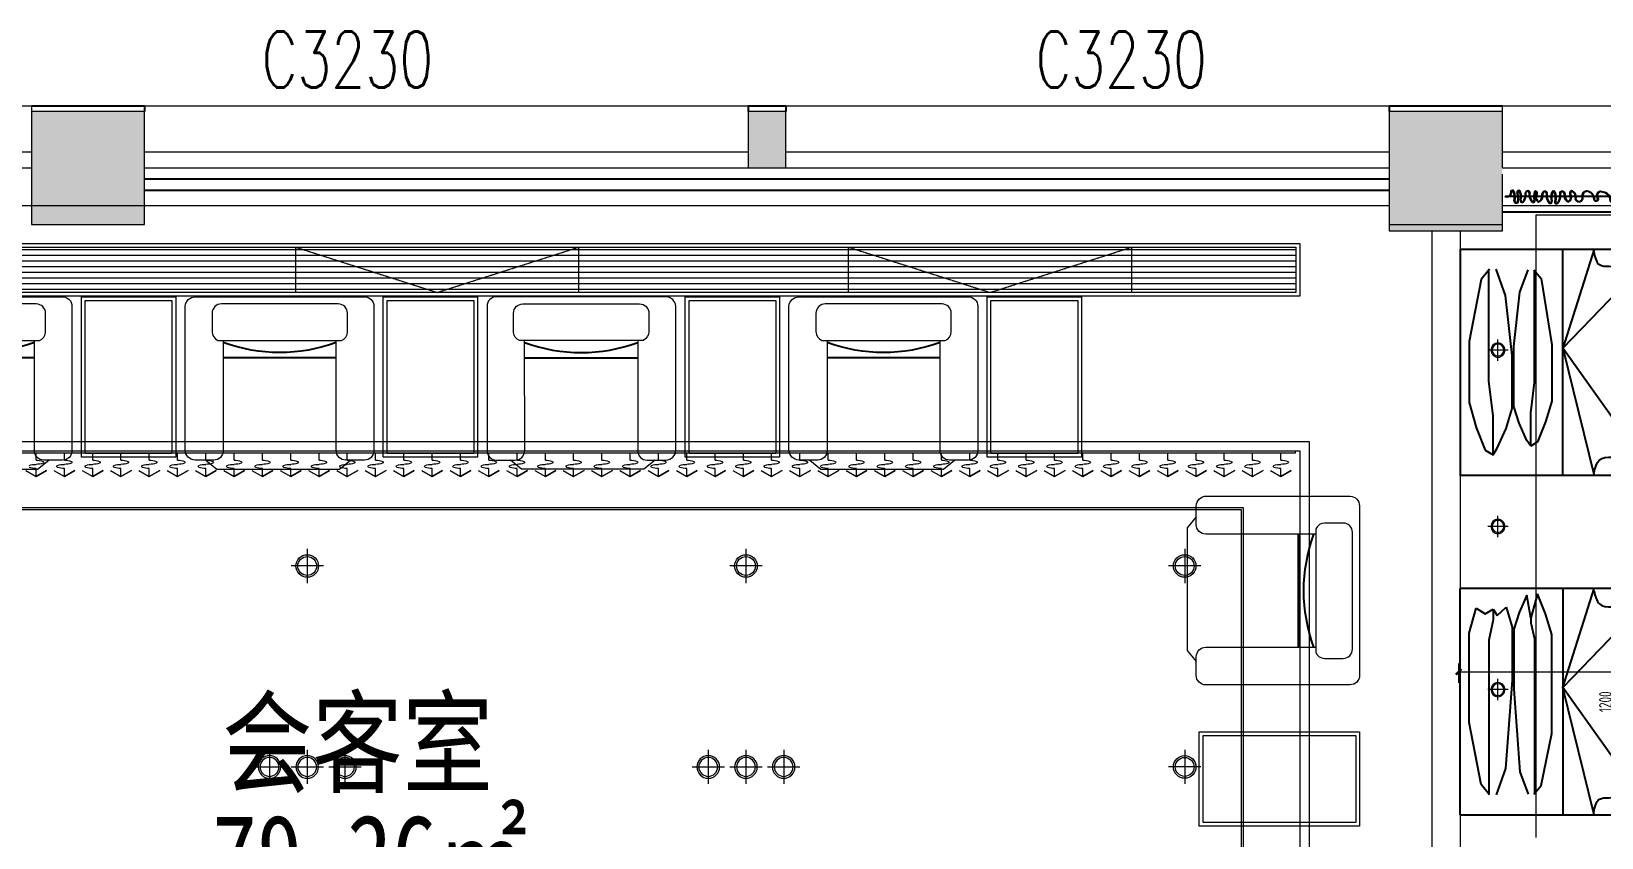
# Model space of a CAD drawing. Header units: millimetres. Extents: x 33621 to 401573, y -91663 to 133135.
# Drawn here: x 95997 to 104322, y -46560 to -42287 of the extents above; entities that cross this region are included whole.
import ezdxf

# ---------------------------------------------------------------- set-up
doc = ezdxf.new("R2010")
doc.units = ezdxf.units.MM
doc.header["$LTSCALE"] = 10
for name, pattern in [('DASH', [0.35, 0.25, -0.1]), ('DASHDOT2', [0.5, 0.25, -0.125, 0, -0.125]), ('DOTE', [2.42, 2, -0.2, 0.02, -0.2])]:
    doc.linetypes.add(name, pattern=pattern)
doc.layers.get('0').update_dxf_attribs({"color": 253})
doc.layers.get('Defpoints').update_dxf_attribs({"color": 250})
for name, color, linetype in [('3', 253, 'Continuous'), ('Dimension', 253, 'Continuous'), ('FC-Text Annotation', 253, 'Continuous'), ('FF-FURN', 253, 'Continuous'), ('P-活动家具', 253, 'Continuous'), ('SURFACE', 253, 'Continuous'), ('TITLE【图框】', 253, 'Continuous'), ('WINDOW_TEXT', 253, 'Continuous'), ('平面家具', 253, 'Continuous')]:
    doc.layers.add(name, color=color, linetype=linetype)
for name, color, linetype, lineweight in [('COLUMN', 253, 'Continuous', 0), ('cr-外框线2', 253, 'Continuous', 13), ('FF-FURN【成品家私】', 253, 'Continuous', 0), ('PUB_HATCH', 253, 'Continuous', 0), ('RC-FCU【空调设备】', 253, 'Continuous', 0), ('RC-FIN【天花轮廓线】', 253, 'Continuous', 0), ('RC-LIGHT【天花灯具】', 253, 'Continuous', 0), ('RC-LIGHT【灯带】', 253, 'DASHDOT2', 0), ('RC-Modelling【天花造型】', 253, 'Continuous', 0), ('RC-STR【天花细线】', 253, 'Continuous', 0), ('WALL', 253, 'Continuous', 0), ('Wall【墙体】', 253, 'Continuous', 0), ('WINDOW', 253, 'Continuous', 0), ('Xline【辅助线】', 253, 'Continuous', 0)]:
    doc.layers.add(name, color=color, linetype=linetype, lineweight=lineweight)
doc.styles.add('_TCH_WINDOW', font='SIMPLEX', dxfattribs={"bigfont": 'GBCBIG'})
doc.styles.add('XZC', font='SIMPLEX.SHX', dxfattribs={"width": 0.7, "bigfont": 'hztxt.shx'})
doc.styles.add('尺寸标注', font='ARCHS.SHX', dxfattribs={"width": 0.75})
doc.styles.add('文字', font='')
doc.styles.get('文字').set_extended_font_data('SimSun')
doc.linetypes.add('LED_LINE', pattern='A,12.7,-5.08,["LED",XZC,S=2.54,R=0,X=-2.54,Y=-1.27],-6.35', length=24.13)
doc.dimstyles.new('海龙_1：30', dxfattribs={"dimscale": 30, "dimtxt": 2.25, "dimasz": 1, "dimexe": 1.5, "dimexo": 1, "dimgap": 0.7, "dimtad": 1, "dimdec": 0, "dimrnd": 5, "dimdsep": 46, "dimtxsty": '尺寸标注', "dimblk": 'ARCHTICK', "dimblk1": 'ARCHTICK', "dimblk2": 'ARCHTICK', "dimcen": 1, "dimclrd": 44, "dimclre": 44, "dimclrt": 2, "dimadec": 0, "dimazin": 0, "dimtfac": 1, "dimtdec": 0, "dimtix": 1, "dimtmove": 2, "dimatfit": 3, "dimldrblk": 'hl_arrow2', "dimfxl": 5, "dimfxlon": 1, "dimarcsym": 0})

# ---------------------------------------------------------------- blocks, each defined once
blk = doc.blocks.new('$WINLIB2D$00000004')
for p, q in [((-0.5, 0.5), (0.5, 0.5)), ((-0.5, 0.5), (-0.5, -0.5)), ((0.5, -0.5), (0.5, 0.5)), ((-0.5, 0.2406), (0.5, 0.2406)), ((-0.5, -0.5), (0.5, -0.5))]:
    blk.add_line(p, q)
blk = doc.blocks.new('*U41')
at = {"color": 251, "linetype": 'DOTE', "ltscale": 0.104867}
blk.add_line((806.1, 0, 0), (0, 0), dxfattribs=at)
at = {"color": 251}
blk.add_circle((812.1, 0, 0), 6, dxfattribs=at)
for centre, radius, start, end in [((10.2, 20.5), 20.9, 240.87205, 0.9421), ((12.6, 20.9), 20.9, 240.84594, 0.91599), ((38.2, 24), 7.86, 17.59916, 204.39425), ((40.7, 24.5), 7.86, 17.57304, 204.36813), ((-22.3, -2.9), 74, 345.168, 23.32316), ((-19.8, -2.4), 74, 345.14188, 23.29705), ((72.5, 24.3), 7.61, 37.46726, 202.70906), ((-56.9, -9.9), 126.2, 352.73857, 14.32411), ((74.9, 24.7), 7.61, 37.44114, 202.68295), ((-54.4, -9.4), 126.2, 352.71245, 14.29799), ((10.5, -0.4), 74, 345.168, 23.32316), ((13, 0), 74, 345.14188, 23.29705), ((53.7, 10.7), 55.4, 314.47941, 10.735), ((56.1, 11.1), 55.4, 314.4533, 10.70888), ((118.5, 19.5), 10.5, 8.09455, 171.69307), ((120.9, 19.9), 10.5, 8.06843, 171.66695), ((183.4, 11.5), 55.4, 170.16469, 226.42028), ((185.9, 11.9), 55.4, 170.13858, 226.39416), ((226.7, 1.1), 74, 157.57653, 195.73169), ((229.2, 1.4), 74, 157.55041, 195.70558), ((157.4, 17.7), 11.7, 333.13645, 85.53128), ((159.9, 18.1), 11.7, 333.11034, 85.50516), ((189.3, -3.5), 26.7, 143.43943, 246.90973), ((191.7, -3.2), 26.7, 143.41332, 246.88362), ((163.3, 2), 33.9, 297.17867, 3.25794), ((165.8, 2.4), 33.9, 297.15256, 3.23183), ((216.1, 9.8), 19.8, 117.68827, 197.19832), ((218.5, 10.1), 19.8, 117.66216, 197.1722), ((211.5, 19.3), 9.3, 334.69802, 119.6198), ((213.9, 19.6), 9.3, 334.6719, 119.59369), ((274.4, 5.8), 55.4, 170.16469, 226.42028), ((276.9, 6.1), 55.4, 170.13858, 226.39416), ((317.7, -4.6), 74, 157.57653, 195.73169), ((320.1, -4.3), 74, 157.55041, 195.70558), ((256, 21.6), 7.06, 13.13047, 163.41495), ((258.5, 21.9), 7.06, 13.10436, 163.38883), ((195, -6.1), 74, 345.168, 23.32316), ((197.4, -5.7), 74, 345.14188, 23.29705), ((238.1, 5), 55.4, 314.47941, 10.735), ((240.5, 5.3), 55.4, 314.4533, 10.70888), ((300.8, 19.4), 9.3, 61.27989, 206.20167), ((303.3, 19.7), 9.3, 61.25377, 206.17556), ((296.4, 9.9), 19.8, 343.70137, 63.21142), ((298.8, 10.2), 19.8, 343.67526, 63.1853), ((349.2, 3), 33.9, 177.64174, 243.72102), ((351.7, 3.2), 33.9, 177.61563, 243.69491), ((323.3, -3), 26.7, 293.98996, 37.46026), ((325.8, -2.7), 26.7, 293.96384, 37.43415), ((354.9, 18.7), 11.7, 95.36841, 207.76324), ((357.4, 19), 11.7, 95.3423, 207.73713), ((336.4, -4.4), 38.9, 345.11811, 63.4135), ((338.9, -4.1), 38.9, 345.09199, 63.38738), ((394.1, -7.1), 19, 201.60684, 22.32513), ((433.7, 3.9), 24.8, 92.95064, 189.29685), ((436.2, 4.1), 24.8, 92.92452, 189.27074), ((428.4, -15.1), 44, 0.1274, 84.69995), ((430.8, -14.9), 44, 0.10129, 84.67383), ((506.9, 6.1), 20.7, 56.13712, 221.03284), ((509.3, 6.3), 20.7, 56.11101, 221.00673), ((514.4, -20.5), 44, 0.1274, 84.69995), ((516.8, -20.2), 44, 0.10129, 84.67383), ((592.9, 0.8), 20.7, 56.13712, 221.03284), ((595.3, 1), 20.7, 56.11101, 221.00673), ((58.9, -23.3), 9.76, 171.34868, 344.82784), ((61.4, -22.9), 9.76, 171.32256, 344.80173), ((89.6, -21.5), 7.82, 163.84411, 291.35754), ((92, -21.1), 7.82, 163.81799, 291.33143), ((148, -21.2), 7.82, 249.54215, 17.05558), ((150.4, -20.9), 7.82, 249.51603, 17.02947), ((239, -26.9), 7.82, 249.54215, 17.05558), ((241.4, -26.6), 7.82, 249.51603, 17.02947), ((271.5, -29.9), 7.02, 135.74937, 319.45228), ((274, -29.6), 7.02, 135.72326, 319.42616), ((391.6, -7.4), 19, 201.63295, 22.35124), ((482.4, -12.7), 10.3, 193.06527, 30.6308), ((484.8, -12.5), 10.3, 193.03915, 30.60469), ((568.4, -18), 10.3, 193.06527, 30.6308), ((570.8, -17.8), 10.3, 193.03915, 30.60469)]:
    blk.add_arc(centre, radius, start, end, dxfattribs=at)
blk = doc.blocks.new('单帘平面')
at = {"layer": 'TITLE【图框】'}
blk.add_blockref('*U41', (0, 0), dxfattribs=at)
blk = doc.blocks.new('做成ACAD TuKuai0038')
at = {"linetype": 'Continuous'}
for points in [[(23.7, 302.6), (416.4, 559, 0.414214), (428, 614.4), (384.3, 681.3, 0.401507), (325.3, 693), (-186.5, 358.8, 0.379737), (-197, 301.7), (197, -301.7, 0.414214), (252.4, -313.3), (766.8, 22.5, 0.414214), (778.4, 77.9), (734.6, 144.9, 0.414214), (679.3, 156.5), (286.9, -99.8)], [(-99, 278.9), (-32.9, 322.1, -0.307682), (11.4, 321.3), (298.9, -118.2, -0.311698), (282, -159.7), (215.9, -202.9, -0.41398), (161.3, -191.4), (-110.4, 224.3, -0.414214), (-99, 278.9, -1.849117)]]:
    blk.add_lwpolyline(points, format="xyb", dxfattribs=at)
blk.add_lwpolyline([(409.5, 642.7), (468.1, 624.4), (752.9, 188.3), (746.1, 127.3)], dxfattribs=at)
at = {"layer": 'FF-FURN', "color": 57, "linetype": 'Continuous'}
blk.add_line((348.8, -59.3), (85.8, 343.1), dxfattribs=at)
blk.add_arc((-383.7, -250.9), 695.4, 12.94173, 53.39279, dxfattribs=at)
blk = doc.blocks.new('海龙_041013431')
at = {"layer": 'P-活动家具', "color": 8}
for p, q in [((455.7, -74.4), (289.2, 600)), ((47.8, 499), (455.7, -74.4)), ((548.6, 316.9), (590.4, 422.6)), ((590.4, 422.6), (626.6, 444.9)), ((626.6, 444.9), (646.1, 414.3)), ((626.6, 444.9), (626.6, 267.8)), ((803.8, 456.5), (756.2, 351.8)), ((826, 491.4), (803.8, 456.5)), ((867.3, 466), (826, 491.4)), ((826, 491.4), (826, 283.9)), ((915, 345.5), (867.3, 466)), ((646.1, 414.3), (687.9, 322.4)), ((756.2, 351.8), (724.4, 245.8)), ((953.1, 214.1), (915, 345.5)), ((515.2, 206.5), (548.6, 316.9)), ((626.6, 267.8), (607.1, 108.1)), ((687.9, 322.4), (715.8, 234.4)), ((826, 283.9), (848.3, 101)), ((515.2, -92.7), (515.2, 206.5)), ((715.8, 234.4), (715.8, -82.4)), ((724.4, 245.8), (724.4, -35.9)), ((953.1, -110.2), (953.1, 214.1)), ((607.1, 108.1), (607.1, -487.1)), ((848.3, 101), (848.3, -488.8)), ((47.8, -497.7), (455.7, -74.4)), ((290.8, -600), (455.7, -74.4)), ((715.8, -82.4), (684.4, -370.6)), ((724.4, -35.9), (759.4, -353.8)), ((570.9, -443.1), (515.2, -92.7)), ((889.6, -438.7), (953.1, -110.2)), ((684.4, -370.6), (640.6, -490.4)), ((759.4, -353.8), (810.2, -492.6)), ((609.9, -490.4), (570.9, -443.1)), ((845.1, -492.6), (889.6, -438.7))]:
    blk.add_line(p, q, dxfattribs=at)
at = {"layer": 'P-活动家具'}
blk.add_line((1000, -600), (1000, 600), dxfattribs=at)
at = {"layer": 'P-活动家具', "color": 8}
blk.add_lwpolyline([(-300, -600), (-300, 600), (-700, 600), (-700, -600)], close=True, dxfattribs=at)
for points, knots in [([(291.5, 587.7), (284.6, 560.3), (263.8, 477.8), (136.2, 521), (68, 504), (47.8, 499)], [0, 0, 0, 0, 75.29107, 226.745569, 290.81809, 290.81809, 290.81809, 290.81809]), ([(291.5, -586.4), (286.2, -557.6), (277.4, -509), (168.4, -508.8), (99.8, -502.5), (47.8, -497.7)], [0, 0, 0, 0, 75.29107, 127.212251, 290.722633, 290.722633, 290.722633, 290.722633])]:
    blk.add_open_spline(points, degree=3, knots=knots, dxfattribs=at)
at = {"layer": '平面家具', "color": 43, "linetype": 'ByBlock'}
for p, q in [((-975, 600), (-700, 600)), ((-300, 600), (1000, 600)), ((455.7, 600), (455.7, -600)), ((-1000, -575), (-1000, 575)), ((-700, -600), (-975, -600)), ((1000, -600), (-300, -600))]:
    blk.add_line(p, q, dxfattribs=at)
for centre, start, end in [((-975, 575), 90, 180), ((-975, -575), 180, 270)]:
    blk.add_arc(centre, 25, start, end, dxfattribs=at)
blk = doc.blocks.new('海龙_041013471')
at = {"layer": 'P-活动家具', "color": 8}
for p, q in [((290.8, 600), (455.7, -75.6)), ((47.8, 497.7), (455.7, -75.6)), ((570.9, 443.1), (515.2, 167.7)), ((609.9, 490.4), (570.9, 443.1)), ((607.1, -333.1), (607.1, 487.1)), ((684.4, 370.6), (640.6, 490.4)), ((759.4, 353.8), (810.2, 492.6)), ((845.1, 492.6), (889.6, 438.7)), ((848.3, -326), (848.3, 488.8)), ((889.6, 438.7), (953.1, 110.2)), ((715.8, -67.6), (684.4, 370.6)), ((724.4, -114.1), (759.4, 353.8)), ((515.2, 167.7), (515.2, -356.5)), ((953.1, 110.2), (953.1, -364.1)), ((47.8, -499), (455.7, -75.6)), ((455.7, -75.6), (289.2, -600)), ((715.8, -384.4), (715.8, -67.6)), ((724.4, -395.8), (724.4, -114.1)), ((826, -433.9), (848.3, -326)), ((515.2, -356.5), (548.6, -466.9)), ((626.6, -417.8), (607.1, -333.1)), ((687.9, -472.4), (715.8, -384.4)), ((756.2, -501.8), (724.4, -395.8)), ((953.1, -364.1), (915, -495.5)), ((548.6, -466.9), (590.4, -572.6)), ((590.4, -572.6), (626.6, -444.9)), ((626.6, -444.9), (626.6, -417.8)), ((626.6, -444.9), (646.1, -564.3)), ((646.1, -564.3), (687.9, -472.4)), ((803.8, -456.5), (756.2, -501.8)), ((826, -491.4), (803.8, -456.5)), ((826, -491.4), (826, -433.9)), ((867.3, -466), (826, -491.4)), ((915, -495.5), (867.3, -466))]:
    blk.add_line(p, q, dxfattribs=at)
at = {"layer": 'P-活动家具'}
blk.add_line((1000, 600), (1000, -600), dxfattribs=at)
at = {"layer": 'P-活动家具', "color": 8}
blk.add_lwpolyline([(-299.9, 600), (-300, -600), (-700, -600), (-699.9, 600)], close=True, dxfattribs=at)
for points, knots in [([(291.5, 586.4), (286.2, 557.6), (277.4, 509), (168.4, 508.8), (99.8, 502.5), (47.8, 497.7)], [0, 0, 0, 0, 75.29107, 127.212251, 290.722633, 290.722633, 290.722633, 290.722633]), ([(291.5, -587.7), (284.6, -560.3), (263.8, -477.8), (136.2, -521), (68, -504), (47.8, -499)], [0, 0, 0, 0, 75.29107, 226.745569, 290.81809, 290.81809, 290.81809, 290.81809])]:
    blk.add_open_spline(points, degree=3, knots=knots, dxfattribs=at)
at = {"layer": '平面家具', "color": 43, "linetype": 'ByBlock'}
for p, q in [((-699.9, 600), (-975, 600)), ((1000, 600), (-299.9, 600)), ((455.7, -600), (455.7, 600)), ((-1000, 575), (-1000, -575)), ((-975, -600), (-700, -600)), ((-300, -600), (1000, -600))]:
    blk.add_line(p, q, dxfattribs=at)
for centre, start, end in [((-975, 575), 90, 180), ((-975, -575), 180, 270)]:
    blk.add_arc(centre, 25, start, end, dxfattribs=at)
blk = doc.blocks.new('_ArchTick')
at = {"color": 2, "linetype": 'ByBlock', "const_width": 0.4}
blk.add_lwpolyline([(-0.5, -0.5), (0.5, 0.5)], dxfattribs=at)
blk = doc.blocks.new('*D229')
at = {"layer": 'Defpoints', "color": 0, "transparency": 16777216}
for p in [(-2920.1, 4676.9), (-2920.1, 4676.9), (-2920.1, 3476.9)]:
    blk.add_point(p, dxfattribs=at)
at = {"layer": 'Dimension', "color": 44, "lineweight": -2, "transparency": 16777216}
for p, q in [((-2920.1, 4676.9), (-2875.1, 4676.9)), ((-2920.1, 3476.9), (-2920.1, 4676.9)), ((-2920.1, 3476.9), (-2875.1, 3476.9))]:
    blk.add_line(p, q, dxfattribs=at)
at = {"layer": 'Dimension', "color": 44, "lineweight": -2, "transparency": 16777216, "xscale": 30, "yscale": 30, "zscale": 30}
for p, rotation in [((-2920.1, 4676.9), 90), ((-2920.1, 3476.9), 270)]:
    blk.add_blockref('_ArchTick', p, dxfattribs=dict(at, rotation=rotation))
at = {"layer": 'Dimension', "color": 2, "transparency": 16777216, "insert": (-2976.3, 4076.9), "char_height": 67.5, "attachment_point": 5, "rotation": 90, "style": '尺寸标注'}
blk.add_mtext('1200', dxfattribs=at)
blk = doc.blocks.new('hl_arrow2')
at = {"color": 2}
blk.add_line((-0.22, 0), (-1, 0), dxfattribs=at)
blk.add_lwpolyline([(-0.22, 0), (-0.86, -0.69), (-0.65, -0.86), (0, 0), (-0.65, 0.86), (-0.86, 0.69)], close=True, dxfattribs=at)
blk = doc.blocks.new('*D230')
at = {"layer": 'Defpoints', "color": 0, "transparency": 16777216}
for p in [(-1754.3, 4235.4), (-3754.3, 4146.6), (-1754.3, 4146.6)]:
    blk.add_point(p, dxfattribs=at)
at = {"layer": 'Dimension', "color": 44, "lineweight": -2, "transparency": 16777216}
for p, q in [((-3754.3, 4176.6), (-3754.3, 4280.4)), ((-1754.3, 4176.6), (-1754.3, 4280.4)), ((-3754.3, 4235.4), (-1754.3, 4235.4))]:
    blk.add_line(p, q, dxfattribs=at)
at = {"layer": 'Dimension', "color": 44, "lineweight": -2, "transparency": 16777216, "xscale": 30, "yscale": 30, "zscale": 30, "rotation": 180}
blk.add_blockref('_ArchTick', (-3754.3, 4235.4), dxfattribs=at)
at = {"layer": 'Dimension', "color": 44, "lineweight": -2, "transparency": 16777216, "xscale": 30, "yscale": 30, "zscale": 30}
blk.add_blockref('_ArchTick', (-1754.3, 4235.4), dxfattribs=at)
at = {"layer": 'Dimension', "color": 2, "transparency": 16777216, "insert": (-2754.3, 4291.6), "char_height": 67.5, "attachment_point": 5, "style": '尺寸标注'}
blk.add_mtext('2000', dxfattribs=at)
blk = doc.blocks.new('*U288')
for p, q in [((0, 0), (10500, 0)), ((10500, 0), (10500, -12)), ((10500, -12), (0, -12)), ((3825, -49.3), (3825, -12)), ((3975, -49.3), (3975, -12)), ((4125, -49.3), (4125, -12)), ((4275, -49.3), (4275, -12)), ((4425, -49.3), (4425, -12)), ((4575, -49.3), (4575, -12)), ((4725, -49.3), (4725, -12)), ((4875, -49.3), (4875, -12)), ((5025, -49.3), (5025, -12)), ((5175, -49.3), (5175, -12)), ((5325, -49.3), (5325, -12)), ((5475, -49.3), (5475, -12)), ((5625, -49.3), (5625, -12)), ((5775, -49.3), (5775, -12)), ((5925, -49.3), (5925, -12)), ((6075, -49.3), (6075, -12)), ((6225, -49.3), (6225, -12)), ((6375, -49.3), (6375, -12)), ((6525, -49.3), (6525, -12)), ((6675, -49.3), (6675, -12)), ((6825, -49.3), (6825, -12)), ((6975, -49.3), (6975, -12)), ((7125, -49.3), (7125, -12)), ((7275, -49.3), (7275, -12)), ((7425, -49.3), (7425, -12)), ((7575, -49.3), (7575, -12)), ((7725, -49.3), (7725, -12)), ((7875, -49.3), (7875, -12)), ((8025, -49.3), (8025, -12)), ((8175, -49.3), (8175, -12)), ((8325, -49.3), (8325, -12)), ((8475, -49.3), (8475, -12)), ((8625, -49.3), (8625, -12)), ((8775, -49.3), (8775, -12)), ((8925, -49.3), (8925, -12)), ((9075, -49.3), (9075, -12)), ((9225, -49.3), (9225, -12)), ((9375, -49.3), (9375, -12)), ((9525, -49.3), (9525, -12)), ((9675, -49.3), (9675, -12)), ((9825, -49.3), (9825, -12)), ((9975, -49.3), (9975, -12)), ((10125, -49.3), (10125, -12)), ((10275, -49.3), (10275, -12)), ((10425, -49.3), (10425, -12)), ((10425, -49.3), (10425, -12)), ((3769.6, -104.5), (3825, -136.2)), ((3825, -136.2), (3825, -93.2)), ((3880.4, -104.5), (3825, -136.2)), ((3825, -136.2), (3880.4, -104.5)), ((3919.6, -104.5), (3975, -136.2)), ((3975, -136.2), (3975, -93.2)), ((4030.4, -104.5), (3975, -136.2)), ((3975, -136.2), (4030.4, -104.5)), ((4069.6, -104.5), (4125, -136.2)), ((4125, -136.2), (4125, -93.2)), ((4180.4, -104.5), (4125, -136.2)), ((4125, -136.2), (4180.4, -104.5)), ((4219.6, -104.5), (4275, -136.2)), ((4275, -136.2), (4275, -93.2)), ((4330.4, -104.5), (4275, -136.2)), ((4275, -136.2), (4330.4, -104.5)), ((4369.6, -104.5), (4425, -136.2)), ((4425, -136.2), (4425, -93.2)), ((4480.4, -104.5), (4425, -136.2)), ((4425, -136.2), (4480.4, -104.5)), ((4519.6, -104.5), (4575, -136.2)), ((4575, -136.2), (4575, -93.2)), ((4630.4, -104.5), (4575, -136.2)), ((4575, -136.2), (4630.4, -104.5)), ((4669.6, -104.5), (4725, -136.2)), ((4725, -136.2), (4725, -93.2)), ((4780.4, -104.5), (4725, -136.2)), ((4725, -136.2), (4780.4, -104.5)), ((4819.6, -104.5), (4875, -136.2)), ((4875, -136.2), (4875, -93.2)), ((4930.4, -104.5), (4875, -136.2)), ((4875, -136.2), (4930.4, -104.5)), ((4969.6, -104.5), (5025, -136.2)), ((5025, -136.2), (5025, -93.2)), ((5080.4, -104.5), (5025, -136.2)), ((5025, -136.2), (5080.4, -104.5)), ((5119.6, -104.5), (5175, -136.2)), ((5175, -136.2), (5175, -93.2)), ((5230.4, -104.5), (5175, -136.2)), ((5175, -136.2), (5230.4, -104.5)), ((5269.6, -104.5), (5325, -136.2)), ((5325, -136.2), (5325, -93.2)), ((5380.4, -104.5), (5325, -136.2)), ((5325, -136.2), (5380.4, -104.5)), ((5419.6, -104.5), (5475, -136.2)), ((5475, -136.2), (5475, -93.2)), ((5530.4, -104.5), (5475, -136.2)), ((5475, -136.2), (5530.4, -104.5)), ((5569.6, -104.5), (5625, -136.2)), ((5625, -136.2), (5625, -93.2)), ((5680.4, -104.5), (5625, -136.2)), ((5625, -136.2), (5680.4, -104.5)), ((5719.6, -104.5), (5775, -136.2)), ((5775, -136.2), (5775, -93.2)), ((5830.4, -104.5), (5775, -136.2)), ((5775, -136.2), (5830.4, -104.5)), ((5869.6, -104.5), (5925, -136.2)), ((5925, -136.2), (5925, -93.2)), ((5980.4, -104.5), (5925, -136.2)), ((5925, -136.2), (5980.4, -104.5)), ((6019.6, -104.5), (6075, -136.2)), ((6075, -136.2), (6075, -93.2)), ((6130.4, -104.5), (6075, -136.2)), ((6075, -136.2), (6130.4, -104.5)), ((6169.6, -104.5), (6225, -136.2)), ((6225, -136.2), (6225, -93.2)), ((6280.4, -104.5), (6225, -136.2)), ((6225, -136.2), (6280.4, -104.5)), ((6319.6, -104.5), (6375, -136.2)), ((6375, -136.2), (6375, -93.2)), ((6430.4, -104.5), (6375, -136.2)), ((6375, -136.2), (6430.4, -104.5)), ((6469.6, -104.5), (6525, -136.2)), ((6525, -136.2), (6525, -93.2)), ((6580.4, -104.5), (6525, -136.2)), ((6525, -136.2), (6580.4, -104.5)), ((6619.6, -104.5), (6675, -136.2)), ((6675, -136.2), (6675, -93.2)), ((6730.4, -104.5), (6675, -136.2)), ((6675, -136.2), (6730.4, -104.5)), ((6769.6, -104.5), (6825, -136.2)), ((6825, -136.2), (6825, -93.2)), ((6880.4, -104.5), (6825, -136.2)), ((6825, -136.2), (6880.4, -104.5)), ((6919.6, -104.5), (6975, -136.2)), ((6975, -136.2), (6975, -93.2)), ((7030.4, -104.5), (6975, -136.2)), ((6975, -136.2), (7030.4, -104.5)), ((7069.6, -104.5), (7125, -136.2)), ((7125, -136.2), (7125, -93.2)), ((7180.4, -104.5), (7125, -136.2)), ((7125, -136.2), (7180.4, -104.5)), ((7219.6, -104.5), (7275, -136.2)), ((7275, -136.2), (7275, -93.2)), ((7330.4, -104.5), (7275, -136.2)), ((7275, -136.2), (7330.4, -104.5)), ((7369.6, -104.5), (7425, -136.2)), ((7425, -136.2), (7425, -93.2)), ((7480.4, -104.5), (7425, -136.2)), ((7425, -136.2), (7480.4, -104.5)), ((7519.6, -104.5), (7575, -136.2)), ((7575, -136.2), (7575, -93.2)), ((7630.4, -104.5), (7575, -136.2)), ((7575, -136.2), (7630.4, -104.5)), ((7669.6, -104.5), (7725, -136.2)), ((7725, -136.2), (7725, -93.2)), ((7780.4, -104.5), (7725, -136.2)), ((7725, -136.2), (7780.4, -104.5)), ((7819.6, -104.5), (7875, -136.2)), ((7875, -136.2), (7875, -93.2)), ((7930.4, -104.5), (7875, -136.2)), ((7875, -136.2), (7930.4, -104.5)), ((7969.6, -104.5), (8025, -136.2)), ((8025, -136.2), (8025, -93.2)), ((8080.4, -104.5), (8025, -136.2)), ((8025, -136.2), (8080.4, -104.5)), ((8119.6, -104.5), (8175, -136.2)), ((8175, -136.2), (8175, -93.2)), ((8230.4, -104.5), (8175, -136.2)), ((8175, -136.2), (8230.4, -104.5)), ((8269.6, -104.5), (8325, -136.2)), ((8325, -136.2), (8325, -93.2)), ((8380.4, -104.5), (8325, -136.2)), ((8325, -136.2), (8380.4, -104.5)), ((8419.6, -104.5), (8475, -136.2)), ((8475, -136.2), (8475, -93.2)), ((8530.4, -104.5), (8475, -136.2)), ((8475, -136.2), (8530.4, -104.5)), ((8569.6, -104.5), (8625, -136.2)), ((8625, -136.2), (8625, -93.2)), ((8680.4, -104.5), (8625, -136.2)), ((8625, -136.2), (8680.4, -104.5)), ((8719.6, -104.5), (8775, -136.2)), ((8775, -136.2), (8775, -93.2)), ((8830.4, -104.5), (8775, -136.2)), ((8775, -136.2), (8830.4, -104.5)), ((8869.6, -104.5), (8925, -136.2)), ((8925, -136.2), (8925, -93.2)), ((8980.4, -104.5), (8925, -136.2)), ((8925, -136.2), (8980.4, -104.5)), ((9019.6, -104.5), (9075, -136.2)), ((9075, -136.2), (9075, -93.2)), ((9130.4, -104.5), (9075, -136.2)), ((9075, -136.2), (9130.4, -104.5)), ((9169.6, -104.5), (9225, -136.2)), ((9225, -136.2), (9225, -93.2)), ((9280.4, -104.5), (9225, -136.2)), ((9225, -136.2), (9280.4, -104.5)), ((9319.6, -104.5), (9375, -136.2)), ((9375, -136.2), (9375, -93.2)), ((9430.4, -104.5), (9375, -136.2)), ((9375, -136.2), (9430.4, -104.5)), ((9469.6, -104.5), (9525, -136.2)), ((9525, -136.2), (9525, -93.2)), ((9580.4, -104.5), (9525, -136.2)), ((9525, -136.2), (9580.4, -104.5)), ((9619.6, -104.5), (9675, -136.2)), ((9675, -136.2), (9675, -93.2)), ((9730.4, -104.5), (9675, -136.2)), ((9675, -136.2), (9730.4, -104.5)), ((9769.6, -104.5), (9825, -136.2)), ((9825, -136.2), (9825, -93.2)), ((9880.4, -104.5), (9825, -136.2)), ((9825, -136.2), (9880.4, -104.5)), ((9919.6, -104.5), (9975, -136.2)), ((9975, -136.2), (9975, -93.2)), ((10030.4, -104.5), (9975, -136.2)), ((9975, -136.2), (10030.4, -104.5)), ((10069.6, -104.5), (10125, -136.2)), ((10125, -136.2), (10125, -93.2)), ((10180.4, -104.5), (10125, -136.2)), ((10125, -136.2), (10180.4, -104.5)), ((10219.6, -104.5), (10275, -136.2)), ((10275, -136.2), (10275, -93.2)), ((10330.4, -104.5), (10275, -136.2)), ((10275, -136.2), (10330.4, -104.5)), ((10369.6, -104.5), (10425, -136.2)), ((10369.6, -104.5), (10425, -136.2)), ((10425, -136.2), (10425, -93.2)), ((10425, -136.2), (10425, -93.2)), ((10480.4, -104.5), (10425, -136.2)), ((10425, -136.2), (10480.4, -104.5)), ((10480.4, -104.5), (10425, -136.2)), ((10425, -136.2), (10480.4, -104.5))]:
    blk.add_line(p, q)
at = {"extrusion": (0, 0, -1)}
for centre, major_axis, start_param, end_param in [((3822.5, -170.8), (-70.4, -70.4), 2.004284, 2.381239), ((3827.5, -148.9), (-70.4, -70.4), 2.33115, 2.708105), ((3827.5, 28.3), (70.4, -70.4), 0.433488, 0.810442), ((3860, -60.3), (3.69, -3.69), 4.278901, 6.716673), ((3940, -82.2), (3.69, -3.69), 1.137309, 3.57508), ((3972.5, -170.8), (-70.4, -70.4), 2.004284, 2.381239), ((3977.5, -148.9), (-70.4, -70.4), 2.33115, 2.708105), ((3977.5, 28.3), (70.4, -70.4), 0.433488, 0.810442), ((4010, -60.3), (3.69, -3.69), 4.278901, 6.716673), ((4090, -82.2), (3.69, -3.69), 1.137309, 3.57508), ((4122.5, -170.8), (-70.4, -70.4), 2.004284, 2.381239), ((4127.5, -148.9), (-70.4, -70.4), 2.33115, 2.708105), ((4127.5, 28.3), (70.4, -70.4), 0.433488, 0.810442), ((4160, -60.3), (3.69, -3.69), 4.278901, 6.716673), ((4240, -82.2), (3.69, -3.69), 1.137309, 3.57508), ((4272.5, -170.8), (-70.4, -70.4), 2.004284, 2.381239), ((4277.5, -148.9), (-70.4, -70.4), 2.33115, 2.708105), ((4277.5, 28.3), (70.4, -70.4), 0.433488, 0.810442), ((4310, -60.3), (3.69, -3.69), 4.278901, 6.716673), ((4390, -82.2), (3.69, -3.69), 1.137309, 3.57508), ((4422.5, -170.8), (-70.4, -70.4), 2.004284, 2.381239), ((4427.5, -148.9), (-70.4, -70.4), 2.33115, 2.708105), ((4427.5, 28.3), (70.4, -70.4), 0.433488, 0.810442), ((4460, -60.3), (3.69, -3.69), 4.278901, 6.716673), ((4540, -82.2), (3.69, -3.69), 1.137309, 3.57508), ((4572.5, -170.8), (-70.4, -70.4), 2.004284, 2.381239), ((4577.5, -148.9), (-70.4, -70.4), 2.33115, 2.708105), ((4577.5, 28.3), (70.4, -70.4), 0.433488, 0.810442), ((4610, -60.3), (3.69, -3.69), 4.278901, 6.716673), ((4690, -82.2), (3.69, -3.69), 1.137309, 3.57508), ((4722.5, -170.8), (-70.4, -70.4), 2.004284, 2.381239), ((4727.5, -148.9), (-70.4, -70.4), 2.33115, 2.708105), ((4727.5, 28.3), (70.4, -70.4), 0.433488, 0.810442), ((4760, -60.3), (3.69, -3.69), 4.278901, 6.716673), ((4840, -82.2), (3.69, -3.69), 1.137309, 3.57508), ((4872.5, -170.8), (-70.4, -70.4), 2.004284, 2.381239), ((4877.5, -148.9), (-70.4, -70.4), 2.33115, 2.708105), ((4877.5, 28.3), (70.4, -70.4), 0.433488, 0.810442), ((4910, -60.3), (3.69, -3.69), 4.278901, 6.716673), ((4990, -82.2), (3.69, -3.69), 1.137309, 3.57508), ((5022.5, -170.8), (-70.4, -70.4), 2.004284, 2.381239), ((5027.5, -148.9), (-70.4, -70.4), 2.33115, 2.708105), ((5027.5, 28.3), (70.4, -70.4), 0.433488, 0.810442), ((5060, -60.3), (3.69, -3.69), 4.278901, 6.716673), ((5140, -82.2), (3.69, -3.69), 1.137309, 3.57508), ((5172.5, -170.8), (-70.4, -70.4), 2.004284, 2.381239), ((5177.5, -148.9), (-70.4, -70.4), 2.33115, 2.708105), ((5177.5, 28.3), (70.4, -70.4), 0.433488, 0.810442), ((5210, -60.3), (3.69, -3.69), 4.278901, 6.716673), ((5290, -82.2), (3.69, -3.69), 1.137309, 3.57508), ((5322.5, -170.8), (-70.4, -70.4), 2.004284, 2.381239), ((5327.5, -148.9), (-70.4, -70.4), 2.33115, 2.708105), ((5327.5, 28.3), (70.4, -70.4), 0.433488, 0.810442), ((5360, -60.3), (3.69, -3.69), 4.278901, 6.716673), ((5440, -82.2), (3.69, -3.69), 1.137309, 3.57508), ((5472.5, -170.8), (-70.4, -70.4), 2.004284, 2.381239), ((5477.5, -148.9), (-70.4, -70.4), 2.33115, 2.708105), ((5477.5, 28.3), (70.4, -70.4), 0.433488, 0.810442), ((5510, -60.3), (3.69, -3.69), 4.278901, 6.716673), ((5590, -82.2), (3.69, -3.69), 1.137309, 3.57508), ((5622.5, -170.8), (-70.4, -70.4), 2.004284, 2.381239), ((5627.5, -148.9), (-70.4, -70.4), 2.33115, 2.708105), ((5627.5, 28.3), (70.4, -70.4), 0.433488, 0.810442), ((5660, -60.3), (3.69, -3.69), 4.278901, 6.716673), ((5740, -82.2), (3.69, -3.69), 1.137309, 3.57508), ((5772.5, -170.8), (-70.4, -70.4), 2.004284, 2.381239), ((5777.5, -148.9), (-70.4, -70.4), 2.33115, 2.708105), ((5777.5, 28.3), (70.4, -70.4), 0.433488, 0.810442), ((5810, -60.3), (3.69, -3.69), 4.278901, 6.716673), ((5890, -82.2), (3.69, -3.69), 1.137309, 3.57508), ((5922.5, -170.8), (-70.4, -70.4), 2.004284, 2.381239), ((5927.5, -148.9), (-70.4, -70.4), 2.33115, 2.708105), ((5927.5, 28.3), (70.4, -70.4), 0.433488, 0.810442), ((5960, -60.3), (3.69, -3.69), 4.278901, 6.716673), ((6040, -82.2), (3.69, -3.69), 1.137309, 3.57508), ((6072.5, -170.8), (-70.4, -70.4), 2.004284, 2.381239), ((6077.5, -148.9), (-70.4, -70.4), 2.33115, 2.708105), ((6077.5, 28.3), (70.4, -70.4), 0.433488, 0.810442), ((6110, -60.3), (3.69, -3.69), 4.278901, 6.716673), ((6190, -82.2), (3.69, -3.69), 1.137309, 3.57508), ((6222.5, -170.8), (-70.4, -70.4), 2.004284, 2.381239), ((6227.5, -148.9), (-70.4, -70.4), 2.33115, 2.708105), ((6227.5, 28.3), (70.4, -70.4), 0.433488, 0.810442), ((6260, -60.3), (3.69, -3.69), 4.278901, 6.716673), ((6340, -82.2), (3.69, -3.69), 1.137309, 3.57508), ((6372.5, -170.8), (-70.4, -70.4), 2.004284, 2.381239), ((6377.5, -148.9), (-70.4, -70.4), 2.33115, 2.708105), ((6377.5, 28.3), (70.4, -70.4), 0.433488, 0.810442), ((6410, -60.3), (3.69, -3.69), 4.278901, 6.716673), ((6490, -82.2), (3.69, -3.69), 1.137309, 3.57508), ((6522.5, -170.8), (-70.4, -70.4), 2.004284, 2.381239), ((6527.5, -148.9), (-70.4, -70.4), 2.33115, 2.708105), ((6527.5, 28.3), (70.4, -70.4), 0.433488, 0.810442), ((6560, -60.3), (3.69, -3.69), 4.278901, 6.716673), ((6640, -82.2), (3.69, -3.69), 1.137309, 3.57508), ((6672.5, -170.8), (-70.4, -70.4), 2.004284, 2.381239), ((6677.5, -148.9), (-70.4, -70.4), 2.33115, 2.708105), ((6677.5, 28.3), (70.4, -70.4), 0.433488, 0.810442), ((6710, -60.3), (3.69, -3.69), 4.278901, 6.716673), ((6790, -82.2), (3.69, -3.69), 1.137309, 3.57508), ((6822.5, -170.8), (-70.4, -70.4), 2.004284, 2.381239), ((6827.5, -148.9), (-70.4, -70.4), 2.33115, 2.708105), ((6827.5, 28.3), (70.4, -70.4), 0.433488, 0.810442), ((6860, -60.3), (3.69, -3.69), 4.278901, 6.716673), ((6940, -82.2), (3.69, -3.69), 1.137309, 3.57508), ((6972.5, -170.8), (-70.4, -70.4), 2.004284, 2.381239), ((6977.5, -148.9), (-70.4, -70.4), 2.33115, 2.708105), ((6977.5, 28.3), (70.4, -70.4), 0.433488, 0.810442), ((7010, -60.3), (3.69, -3.69), 4.278901, 6.716673), ((7090, -82.2), (3.69, -3.69), 1.137309, 3.57508), ((7122.5, -170.8), (-70.4, -70.4), 2.004284, 2.381239), ((7127.5, -148.9), (-70.4, -70.4), 2.33115, 2.708105), ((7127.5, 28.3), (70.4, -70.4), 0.433488, 0.810442), ((7160, -60.3), (3.69, -3.69), 4.278901, 6.716673), ((7240, -82.2), (3.69, -3.69), 1.137309, 3.57508), ((7272.5, -170.8), (-70.4, -70.4), 2.004284, 2.381239), ((7277.5, -148.9), (-70.4, -70.4), 2.33115, 2.708105), ((7277.5, 28.3), (70.4, -70.4), 0.433488, 0.810442), ((7310, -60.3), (3.69, -3.69), 4.278901, 6.716673), ((7390, -82.2), (3.69, -3.69), 1.137309, 3.57508), ((7422.5, -170.8), (-70.4, -70.4), 2.004284, 2.381239), ((7427.5, -148.9), (-70.4, -70.4), 2.33115, 2.708105), ((7427.5, 28.3), (70.4, -70.4), 0.433488, 0.810442), ((7460, -60.3), (3.69, -3.69), 4.278901, 6.716673), ((7540, -82.2), (3.69, -3.69), 1.137309, 3.57508), ((7572.5, -170.8), (-70.4, -70.4), 2.004284, 2.381239), ((7577.5, -148.9), (-70.4, -70.4), 2.33115, 2.708105), ((7577.5, 28.3), (70.4, -70.4), 0.433488, 0.810442), ((7610, -60.3), (3.69, -3.69), 4.278901, 6.716673), ((7690, -82.2), (3.69, -3.69), 1.137309, 3.57508), ((7722.5, -170.8), (-70.4, -70.4), 2.004284, 2.381239), ((7727.5, -148.9), (-70.4, -70.4), 2.33115, 2.708105), ((7727.5, 28.3), (70.4, -70.4), 0.433488, 0.810442), ((7760, -60.3), (3.69, -3.69), 4.278901, 6.716673), ((7840, -82.2), (3.69, -3.69), 1.137309, 3.57508), ((7872.5, -170.8), (-70.4, -70.4), 2.004284, 2.381239), ((7877.5, -148.9), (-70.4, -70.4), 2.33115, 2.708105), ((7877.5, 28.3), (70.4, -70.4), 0.433488, 0.810442), ((7910, -60.3), (3.69, -3.69), 4.278901, 6.716673), ((7990, -82.2), (3.69, -3.69), 1.137309, 3.57508), ((8022.5, -170.8), (-70.4, -70.4), 2.004284, 2.381239), ((8027.5, -148.9), (-70.4, -70.4), 2.33115, 2.708105), ((8027.5, 28.3), (70.4, -70.4), 0.433488, 0.810442), ((8060, -60.3), (3.69, -3.69), 4.278901, 6.716673), ((8140, -82.2), (3.69, -3.69), 1.137309, 3.57508), ((8172.5, -170.8), (-70.4, -70.4), 2.004284, 2.381239), ((8177.5, -148.9), (-70.4, -70.4), 2.33115, 2.708105), ((8177.5, 28.3), (70.4, -70.4), 0.433488, 0.810442), ((8210, -60.3), (3.69, -3.69), 4.278901, 6.716673), ((8290, -82.2), (3.69, -3.69), 1.137309, 3.57508), ((8322.5, -170.8), (-70.4, -70.4), 2.004284, 2.381239), ((8327.5, -148.9), (-70.4, -70.4), 2.33115, 2.708105), ((8327.5, 28.3), (70.4, -70.4), 0.433488, 0.810442), ((8360, -60.3), (3.69, -3.69), 4.278901, 6.716673), ((8440, -82.2), (3.69, -3.69), 1.137309, 3.57508), ((8472.5, -170.8), (-70.4, -70.4), 2.004284, 2.381239), ((8477.5, -148.9), (-70.4, -70.4), 2.33115, 2.708105), ((8477.5, 28.3), (70.4, -70.4), 0.433488, 0.810442), ((8510, -60.3), (3.69, -3.69), 4.278901, 6.716673), ((8590, -82.2), (3.69, -3.69), 1.137309, 3.57508), ((8622.5, -170.8), (-70.4, -70.4), 2.004284, 2.381239), ((8627.5, -148.9), (-70.4, -70.4), 2.33115, 2.708105), ((8627.5, 28.3), (70.4, -70.4), 0.433488, 0.810442), ((8660, -60.3), (3.69, -3.69), 4.278901, 6.716673), ((8740, -82.2), (3.69, -3.69), 1.137309, 3.57508), ((8772.5, -170.8), (-70.4, -70.4), 2.004284, 2.381239), ((8777.5, -148.9), (-70.4, -70.4), 2.33115, 2.708105), ((8777.5, 28.3), (70.4, -70.4), 0.433488, 0.810442), ((8810, -60.3), (3.69, -3.69), 4.278901, 6.716673), ((8890, -82.2), (3.69, -3.69), 1.137309, 3.57508), ((8922.5, -170.8), (-70.4, -70.4), 2.004284, 2.381239), ((8927.5, -148.9), (-70.4, -70.4), 2.33115, 2.708105), ((8927.5, 28.3), (70.4, -70.4), 0.433488, 0.810442), ((8960, -60.3), (3.69, -3.69), 4.278901, 6.716673), ((9040, -82.2), (3.69, -3.69), 1.137309, 3.57508), ((9072.5, -170.8), (-70.4, -70.4), 2.004284, 2.381239), ((9077.5, -148.9), (-70.4, -70.4), 2.33115, 2.708105), ((9077.5, 28.3), (70.4, -70.4), 0.433488, 0.810442), ((9110, -60.3), (3.69, -3.69), 4.278901, 6.716673), ((9190, -82.2), (3.69, -3.69), 1.137309, 3.57508), ((9222.5, -170.8), (-70.4, -70.4), 2.004284, 2.381239), ((9227.5, -148.9), (-70.4, -70.4), 2.33115, 2.708105), ((9227.5, 28.3), (70.4, -70.4), 0.433488, 0.810442), ((9260, -60.3), (3.69, -3.69), 4.278901, 6.716673), ((9340, -82.2), (3.69, -3.69), 1.137309, 3.57508), ((9372.5, -170.8), (-70.4, -70.4), 2.004284, 2.381239), ((9377.5, -148.9), (-70.4, -70.4), 2.33115, 2.708105), ((9377.5, 28.3), (70.4, -70.4), 0.433488, 0.810442), ((9410, -60.3), (3.69, -3.69), 4.278901, 6.716673), ((9490, -82.2), (3.69, -3.69), 1.137309, 3.57508), ((9522.5, -170.8), (-70.4, -70.4), 2.004284, 2.381239), ((9527.5, -148.9), (-70.4, -70.4), 2.33115, 2.708105), ((9527.5, 28.3), (70.4, -70.4), 0.433488, 0.810442), ((9560, -60.3), (3.69, -3.69), 4.278901, 6.716673), ((9640, -82.2), (3.69, -3.69), 1.137309, 3.57508), ((9672.5, -170.8), (-70.4, -70.4), 2.004284, 2.381239), ((9677.5, -148.9), (-70.4, -70.4), 2.33115, 2.708105), ((9677.5, 28.3), (70.4, -70.4), 0.433488, 0.810442), ((9710, -60.3), (3.69, -3.69), 4.278901, 6.716673), ((9790, -82.2), (3.69, -3.69), 1.137309, 3.57508), ((9822.5, -170.8), (-70.4, -70.4), 2.004284, 2.381239), ((9827.5, -148.9), (-70.4, -70.4), 2.33115, 2.708105), ((9827.5, 28.3), (70.4, -70.4), 0.433488, 0.810442), ((9860, -60.3), (3.69, -3.69), 4.278901, 6.716673), ((9940, -82.2), (3.69, -3.69), 1.137309, 3.57508), ((9972.5, -170.8), (-70.4, -70.4), 2.004284, 2.381239), ((9977.5, -148.9), (-70.4, -70.4), 2.33115, 2.708105), ((9977.5, 28.3), (70.4, -70.4), 0.433488, 0.810442), ((10010, -60.3), (3.69, -3.69), 4.278901, 6.716673), ((10090, -82.2), (3.69, -3.69), 1.137309, 3.57508), ((10122.5, -170.8), (-70.4, -70.4), 2.004284, 2.381239), ((10127.5, -148.9), (-70.4, -70.4), 2.33115, 2.708105), ((10127.5, 28.3), (70.4, -70.4), 0.433488, 0.810442), ((10160, -60.3), (3.69, -3.69), 4.278901, 6.716673), ((10240, -82.2), (3.69, -3.69), 1.137309, 3.57508), ((10272.5, -170.8), (-70.4, -70.4), 2.004284, 2.381239), ((10277.5, -148.9), (-70.4, -70.4), 2.33115, 2.708105), ((10277.5, 28.3), (70.4, -70.4), 0.433488, 0.810442), ((10310, -60.3), (3.69, -3.69), 4.278901, 6.716673), ((10390, -82.2), (3.69, -3.69), 1.137309, 3.57508), ((10390, -82.2), (3.69, -3.69), 1.137309, 3.57508), ((10422.5, -170.8), (-70.4, -70.4), 2.004284, 2.381239), ((10422.5, -170.8), (-70.4, -70.4), 2.004284, 2.381239), ((10427.5, -148.9), (-70.4, -70.4), 2.33115, 2.708105), ((10427.5, -148.9), (-70.4, -70.4), 2.33115, 2.708105), ((10427.5, 28.3), (70.4, -70.4), 0.433488, 0.810442), ((10427.5, 28.3), (70.4, -70.4), 0.433488, 0.810442), ((10460, -60.3), (3.69, -3.69), 4.278901, 6.716673), ((10460, -60.3), (3.69, -3.69), 4.278901, 6.716673), ((3822.5, 6.4), (70.4, -70.4), 0.760354, 1.137309), ((3972.5, 6.4), (70.4, -70.4), 0.760354, 1.137309), ((4122.5, 6.4), (70.4, -70.4), 0.760354, 1.137309), ((4272.5, 6.4), (70.4, -70.4), 0.760354, 1.137309), ((4422.5, 6.4), (70.4, -70.4), 0.760354, 1.137309), ((4572.5, 6.4), (70.4, -70.4), 0.760354, 1.137309), ((4722.5, 6.4), (70.4, -70.4), 0.760354, 1.137309), ((4872.5, 6.4), (70.4, -70.4), 0.760354, 1.137309), ((5022.5, 6.4), (70.4, -70.4), 0.760354, 1.137309), ((5172.5, 6.4), (70.4, -70.4), 0.760354, 1.137309), ((5322.5, 6.4), (70.4, -70.4), 0.760354, 1.137309), ((5472.5, 6.4), (70.4, -70.4), 0.760354, 1.137309), ((5622.5, 6.4), (70.4, -70.4), 0.760354, 1.137309), ((5772.5, 6.4), (70.4, -70.4), 0.760354, 1.137309), ((5922.5, 6.4), (70.4, -70.4), 0.760354, 1.137309), ((6072.5, 6.4), (70.4, -70.4), 0.760354, 1.137309), ((6222.5, 6.4), (70.4, -70.4), 0.760354, 1.137309), ((6372.5, 6.4), (70.4, -70.4), 0.760354, 1.137309), ((6522.5, 6.4), (70.4, -70.4), 0.760354, 1.137309), ((6672.5, 6.4), (70.4, -70.4), 0.760354, 1.137309), ((6822.5, 6.4), (70.4, -70.4), 0.760354, 1.137309), ((6972.5, 6.4), (70.4, -70.4), 0.760354, 1.137309), ((7122.5, 6.4), (70.4, -70.4), 0.760354, 1.137309), ((7272.5, 6.4), (70.4, -70.4), 0.760354, 1.137309), ((7422.5, 6.4), (70.4, -70.4), 0.760354, 1.137309), ((7572.5, 6.4), (70.4, -70.4), 0.760354, 1.137309), ((7722.5, 6.4), (70.4, -70.4), 0.760354, 1.137309), ((7872.5, 6.4), (70.4, -70.4), 0.760354, 1.137309), ((8022.5, 6.4), (70.4, -70.4), 0.760354, 1.137309), ((8172.5, 6.4), (70.4, -70.4), 0.760354, 1.137309), ((8322.5, 6.4), (70.4, -70.4), 0.760354, 1.137309), ((8472.5, 6.4), (70.4, -70.4), 0.760354, 1.137309), ((8622.5, 6.4), (70.4, -70.4), 0.760354, 1.137309), ((8772.5, 6.4), (70.4, -70.4), 0.760354, 1.137309), ((8922.5, 6.4), (70.4, -70.4), 0.760354, 1.137309), ((9072.5, 6.4), (70.4, -70.4), 0.760354, 1.137309), ((9222.5, 6.4), (70.4, -70.4), 0.760354, 1.137309), ((9372.5, 6.4), (70.4, -70.4), 0.760354, 1.137309), ((9522.5, 6.4), (70.4, -70.4), 0.760354, 1.137309), ((9672.5, 6.4), (70.4, -70.4), 0.760354, 1.137309), ((9822.5, 6.4), (70.4, -70.4), 0.760354, 1.137309), ((9972.5, 6.4), (70.4, -70.4), 0.760354, 1.137309), ((10122.5, 6.4), (70.4, -70.4), 0.760354, 1.137309), ((10272.5, 6.4), (70.4, -70.4), 0.760354, 1.137309), ((10422.5, 6.4), (70.4, -70.4), 0.760354, 1.137309), ((10422.5, 6.4), (70.4, -70.4), 0.760354, 1.137309)]:
    blk.add_ellipse(centre, major_axis=major_axis, ratio=1, start_param=start_param, end_param=end_param, dxfattribs=at)
blk = doc.blocks.new('圆形筒灯')
at = {"color": 251, "linetype": 'DOTE', "ltscale": 43.504693}
blk.add_line((0, 90.6), (0, -90.6), dxfattribs=at)
at = {"color": 251, "linetype": 'DOTE', "ltscale": 41.297046}
blk.add_line((86, 0), (-86, 0), dxfattribs=at)
blk.add_ellipse((0, 0), major_axis=(-42.4, 42.4), ratio=1, start_param=2.355868237233172, end_param=8.639053544412757)
at = {"color": 251}
blk.add_ellipse((0, 0), major_axis=(35.4, 35.4), ratio=1, start_param=5.49871431692557, end_param=11.78189962410516, dxfattribs=at)
blk = doc.blocks.new('海龙042720350')
at = {"layer": 'cr-外框线2', "rotation": 180}
for name, p in [('海龙_041013431', (-2746.2, 5876.9)), ('海龙_041013471', (-2746.2, 4076.9))]:
    blk.add_blockref(name, p, dxfattribs=at)
at = {"layer": 'Dimension'}
for p1, p2, distance, picture, middle in [((-2920.1, 3476.9), (-2920.1, 4676.9), 0, '*D229', (-2976.3, 4076.9)), ((-3754.3, 4146.6), (-1754.3, 4146.6), 88.9, '*D230', (-2754.3, 4291.6))]:
    dim = blk.add_aligned_dim(p1=p1, p2=p2, distance=distance, dimstyle='海龙_1：30', dxfattribs=at)
    dim.commit()
    dim.dimension.update_dxf_attribs({"geometry": picture, "text_midpoint": middle})

msp = doc.modelspace()

# ---------------------------------------------------------------- hatches: boundary and pattern name
at = {"layer": 'PUB_HATCH'}
for points in [[(95996.5, -43310.6), (96596.5, -43310.6), (96596.5, -42710.6), (95996.5, -42710.6)], [(99796.5, -43010.6), (99996.5, -43010.6), (99996.5, -42710.6), (99796.5, -42710.6)], [(103196.5, -43310.6), (103796.5, -43310.6), (103796.5, -42710.6), (103196.5, -42710.6)], [(103196.5, -43344.4), (103796.5, -43344.4), (103796.5, -42744.4), (103196.5, -42744.4)]]:
    msp.add_hatch(color=256, dxfattribs=at).paths.add_polyline_path(points)
at = {"layer": 'RC-FCU【空调设备】'}
h = msp.add_hatch(dxfattribs=at)
h.set_pattern_fill('_USER', color=8, scale=30, angle=360, pattern_type=0)
h.set_pattern_definition([(360, (-5833317.93, -1241372.92), (7e-15, 30), [])])
h.paths.add_polyline_path([(102701.5, -43670.6), (102701.5, -43430.6), (92216.5, -43430.6), (92216.5, -43670.6)])

# ---------------------------------------------------------------- linework, layer by layer
at = {"layer": '3'}
for p, q in [((103196.5, -43070.6), (96596.5, -43070.6)), ((103196.5, -43130.6), (96596.5, -43130.6))]:
    msp.add_line(p, q, dxfattribs=at)
at = {"layer": 'COLUMN'}
for p, q in [((96596.5, -42710.6), (95996.5, -42710.6)), ((103796.5, -42710.6), (103196.5, -42710.6)), ((95996.5, -43010.6), (95996.5, -43310.6)), ((96596.5, -43310.6), (96596.5, -43010.6)), ((103196.5, -43010.6), (103196.5, -43310.6)), ((103196.5, -43044.4), (103196.5, -43344.4)), ((103796.5, -43344.4), (103796.5, -43044.4)), ((95996.5, -43310.6), (96596.5, -43310.6)), ((103196.5, -43310.6), (103796.5, -43310.6)), ((103196.5, -43344.4), (103796.5, -43344.4))]:
    msp.add_line(p, q, dxfattribs=at)
at = {"layer": 'FF-FURN【成品家私】'}
for points in [[(96761.6, -44543.7), (96261.6, -44543.7), (96261.6, -43693.7), (96761.6, -43693.7)], [(98362.5, -44543.7), (97862.5, -44543.7), (97862.5, -43693.7), (98362.5, -43693.7)], [(99963.4, -44543.7), (99463.4, -44543.7), (99463.4, -43693.7), (99963.4, -43693.7)], [(101564.3, -44543.7), (101064.3, -44543.7), (101064.3, -43693.7), (101564.3, -43693.7)], [(96741.6, -44523.7), (96281.6, -44523.7), (96281.6, -43713.7), (96741.6, -43713.7)], [(98342.5, -44523.7), (97882.5, -44523.7), (97882.5, -43713.7), (98342.5, -43713.7)], [(99943.4, -44523.7), (99483.4, -44523.7), (99483.4, -43713.7), (99943.4, -43713.7)], [(101544.3, -44523.7), (101084.3, -44523.7), (101084.3, -43713.7), (101544.3, -43713.7)], [(103038.7, -45999.7), (103038.7, -46499.7), (102188.7, -46499.7), (102188.7, -45999.7)], [(103018.7, -46019.7), (103018.7, -46479.7), (102208.7, -46479.7), (102208.7, -46019.7)]]:
    msp.add_lwpolyline(points, close=True, dxfattribs=at)
at = {"layer": 'P-活动家具', "color": 8, "linetype": 'DASH'}
msp.add_line((108295, -43244.4), (103795, -43244.4), dxfattribs=at)
at = {"layer": 'RC-FCU【空调设备】'}
msp.add_lwpolyline([(92196.5, -43690.6), (92196.5, -43410.6), (102721.5, -43410.6), (102721.5, -43690.6)], close=True, dxfattribs=at)
at = {"layer": 'RC-FCU【空调设备】', "color": 8}
msp.add_lwpolyline([(92216.5, -43670.6), (92216.5, -43430.6), (102701.5, -43430.6), (102701.5, -43670.6)], close=True, dxfattribs=at)
at = {"layer": 'RC-FCU【空调设备】', "color": 8, "linetype": 'DASH'}
for points in [[(97398.1, -43670.6), (97398.1, -43430.6), (98898.1, -43430.6), (98898.1, -43670.6)], [(100329.8, -43670.6), (100329.8, -43430.6), (101829.8, -43430.6), (101829.8, -43670.6)]]:
    msp.add_lwpolyline(points, close=True, dxfattribs=at)
for points in [[(97398.1, -43430.6), (98148.1, -43670.6), (98898.1, -43430.6)], [(100329.8, -43430.6), (101079.8, -43670.6), (101829.8, -43430.6)]]:
    msp.add_lwpolyline(points, dxfattribs=at)
at = {"layer": 'RC-FIN【天花轮廓线】'}
msp.add_lwpolyline([(92196.5, -44510.6), (102721.5, -44510.6), (102721.5, -47860.6), (92196.5, -47860.6)], close=True, dxfattribs=at)
at = {"layer": 'RC-LIGHT【灯带】', "linetype": 'LED_LINE', "ltscale": 0.015}
msp.add_lwpolyline([(92146.5, -44460.6), (102771.5, -44460.6), (102771.5, -47910.6), (92146.5, -47910.6)], close=True, dxfattribs=at)
at = {"layer": 'RC-STR【天花细线】'}
for points in [[(92496.5, -44810.6), (102421.5, -44810.6), (102421.5, -47560.6), (92496.5, -47560.6)], [(92506.5, -44820.6), (102411.5, -44820.6), (102411.5, -47550.6), (92506.5, -47550.6)]]:
    msp.add_lwpolyline(points, close=True, dxfattribs=at)
at = {"layer": 'SURFACE'}
for p, q in [((95996.5, -42680.6), (96296.5, -42680.6)), ((96296.5, -42680.6), (96596.5, -42680.6)), ((96596.5, -42680.6), (96596.5, -42710.6)), ((99796.5, -42680.6), (99796.5, -42710.6)), ((99796.5, -42680.6), (99996.5, -42680.6)), ((99996.5, -42680.6), (99996.5, -42710.6)), ((103196.5, -42680.6), (103196.5, -42710.6)), ((103196.5, -42680.6), (103796.5, -42680.6))]:
    msp.add_line(p, q, dxfattribs=at)
at = {"layer": 'WALL'}
for p, q in [((99996.5, -42710.6), (99796.5, -42710.6)), ((99796.5, -42710.6), (99796.5, -43010.6)), ((99996.5, -43010.6), (99996.5, -42710.6)), ((99796.5, -43010.6), (99996.5, -43010.6))]:
    msp.add_line(p, q, dxfattribs=at)
at = {"layer": 'Wall【墙体】', "color": 6}
for p, q in [((103421.5, -43344.4), (103421.5, -49160.6)), ((103571.5, -43344.4), (103571.5, -49159.4))]:
    msp.add_line(p, q, dxfattribs=at)

# ---------------------------------------------------------------- block references
at = {"layer": 'FF-FURN【成品家私】'}
for p, xscale, yscale, zscale, rotation in [((95712.4, -43693.6), -1.246882793017455, 1.246882793017455, 1.246882793017455, 123.1469415472888), ((97313.3, -43693.6), -1.246882793017455, 1.246882793017455, 1.246882793017455, 123.1469415472888), ((98911.7, -43693.6), 1.246882793017455, 1.246882793017455, 1.246882793017455, 236.8530584526536), ((100515.1, -43693.6), -1.246882793017455, 1.246882793017455, 1.246882793017455, 123.1469415472888), ((103038.7, -45251.4), -1.246882793017456, 1.246882793017455, 1.246882793017455, 33.14694154728882), ((103038.7, -47248), 1.246882793017456, 1.246882793017456, 1.246882793017456, 146.8530584526535)]:
    msp.add_blockref('做成ACAD TuKuai0038', p, dxfattribs=dict(at, xscale=xscale, yscale=yscale, zscale=zscale, rotation=rotation))
at = {"layer": 'RC-FCU【空调设备】', "ltscale": 10}
msp.add_blockref('*U288', (92196.5, -44510.6), dxfattribs=at)
at = {"layer": 'RC-LIGHT【天花灯具】'}
for p in [(97459, -45120.6), (99785.3, -45120.6), (102111.5, -45120.6), (102111.5, -46185.6)]:
    msp.add_blockref('圆形筒灯', p, dxfattribs=at)
at = {"layer": 'RC-LIGHT【天花灯具】', "xscale": -1}
for p in [(97259, -46185.6), (97459, -46185.6), (97659, -46185.6), (99585.3, -46185.6), (99785.3, -46185.6), (99985.3, -46185.6)]:
    msp.add_blockref('圆形筒灯', p, dxfattribs=at)
at = {"layer": 'Wall【墙体】'}
msp.add_blockref('单帘平面', (103809.7, -43162.8), dxfattribs=at)
at = {"layer": 'WINDOW'}
ref = msp.add_blockref('$WINLIB2D$00000004', (94396.5, -42845.6), dxfattribs=dict(at, xscale=3200, yscale=-330, zscale=3200))
ref.add_attrib('A', 'C3230', (94121.3, -42584.3), dxfattribs={"layer": 'WINDOW_TEXT', "height": 297.5, "style": '_TCH_WINDOW', "width": 0.705882})
ref = msp.add_blockref('$WINLIB2D$00000004', (98196.5, -42845.6), dxfattribs=dict(at, xscale=3200, yscale=-330, zscale=3200))
ref.add_attrib('A', 'C3230', (97218.1, -42584.3), dxfattribs={"layer": 'WINDOW_TEXT', "height": 297.5, "style": '_TCH_WINDOW', "width": 0.705882})
ref = msp.add_blockref('$WINLIB2D$00000004', (101596.5, -42845.6), dxfattribs=dict(at, xscale=3200, yscale=-330, zscale=3200))
ref.add_attrib('A', 'C3230', (101321.3, -42584.3), dxfattribs={"layer": 'WINDOW_TEXT', "height": 297.5, "style": '_TCH_WINDOW', "width": 0.705882})
ref = msp.add_blockref('$WINLIB2D$00000004', (105396.5, -42845.6), dxfattribs=dict(at, xscale=3200, yscale=-330, zscale=3200))
ref.add_attrib('A', 'C3230', (104418.1, -42584.3), dxfattribs={"layer": 'WINDOW_TEXT', "height": 297.5, "style": '_TCH_WINDOW', "width": 0.705882})

# ---------------------------------------------------------------- texts
at = {"layer": 'FC-Text Annotation', "style": '文字', "width": 0.8}
for s, p in [('会客室', (97007.7, -46277.2)), ('79.26㎡', (96954.3, -46877.6))]:
    msp.add_text(s, height=438.58, dxfattribs=at).set_placement(p)

# ---------------------------------------------------------------- next in the draw order: block references
at = {"layer": 'Xline【辅助线】'}
msp.add_blockref('海龙042720350', (107318.8, -49917.2), dxfattribs=at)

# ---------------------------------------------------------------- next in the draw order: linework, layer by layer
at = {"layer": 'RC-FIN【天花轮廓线】'}
msp.add_line((103196.5, -43210.6), (89396.5, -43210.6), dxfattribs=at)
at = {"layer": 'RC-Modelling【天花造型】'}
for p, q in [((108296.5, -43211.7), (103796.5, -43211.7)), ((103972.7, -43261.7), (103972.7, -46560.3)), ((108296.5, -43261.7), (103972.7, -43261.7))]:
    msp.add_line(p, q, dxfattribs=at)

# ---------------------------------------------------------------- next in the draw order: block references
at = {"layer": 'RC-LIGHT【天花灯具】', "xscale": -0.625, "yscale": 0.625, "zscale": 0.625, "rotation": 180}
for p in [(103772.7, -43976), (103772.7, -44911), (103772.7, -45776)]:
    msp.add_blockref('圆形筒灯', p, dxfattribs=at)

doc.saveas('drawing.dxf')
